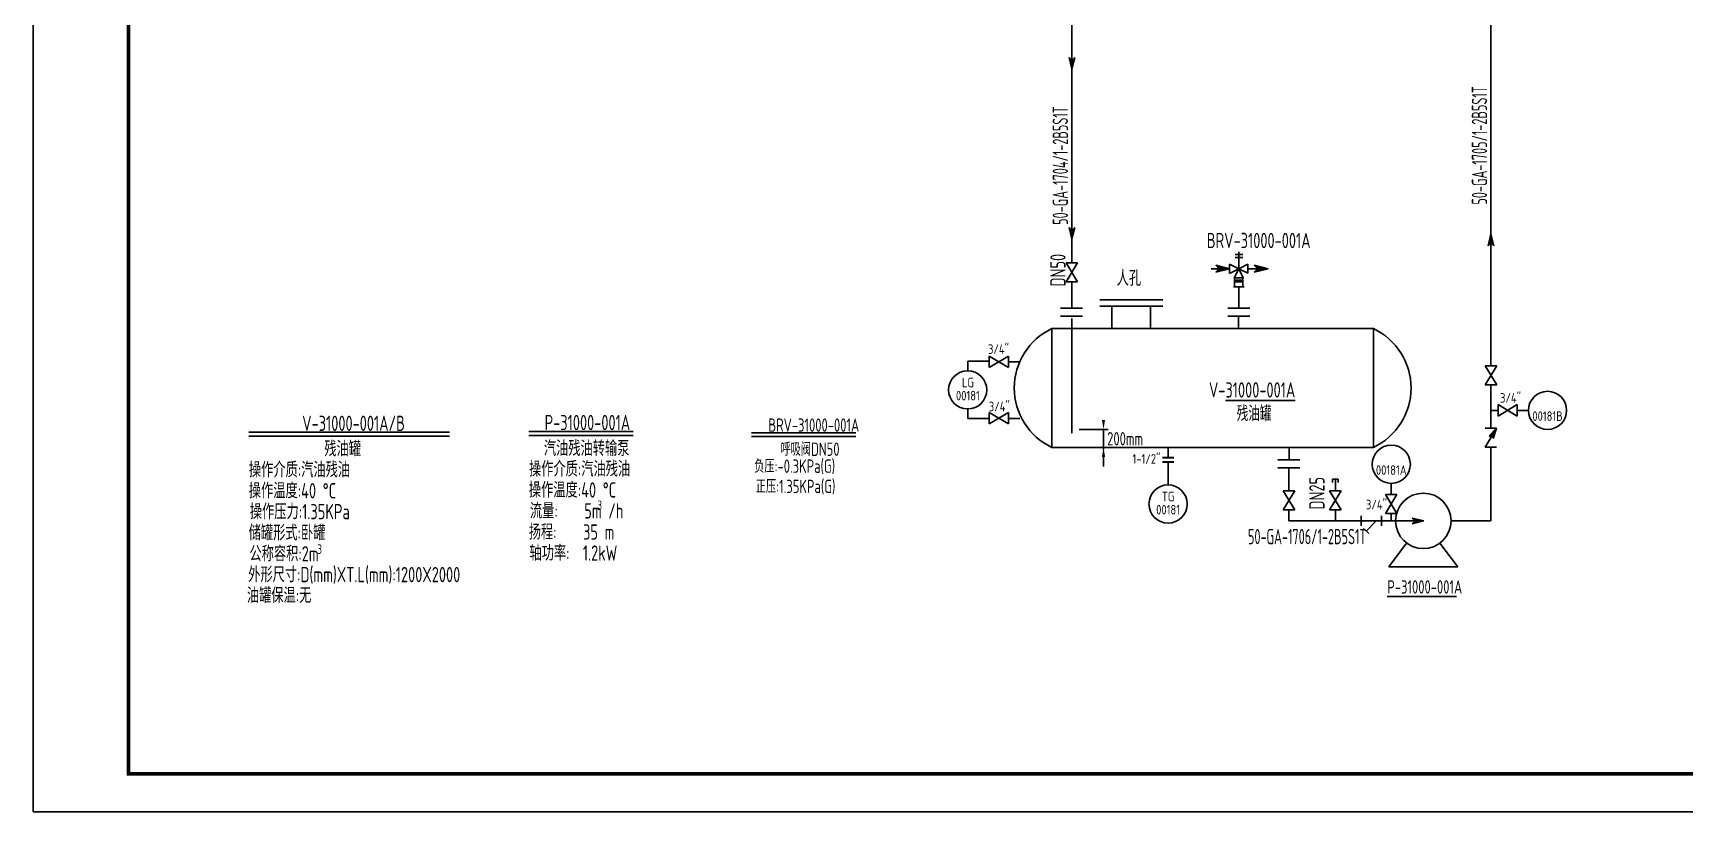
# Model space of a CAD drawing. Extents: x 24843 to 27502, y -10108 to -7552.
# Drawn here: x 26660.6 to 27093, y -8428.7 to -8224.8 of the extents above; entities that cross this region are included whole.
import ezdxf
from ezdxf.enums import TextEntityAlignment as Align

# ---------------------------------------------------------------- set-up
doc = ezdxf.new("R2010")
doc.units = 0
for name, pattern in [('CONTINOUS', [0]), ('DASHED2', [9.525, 6.35, -3.175]), ('HIDDEN', [0.375, 0.25, -0.125])]:
    doc.linetypes.add(name, pattern=pattern)
doc.layers.get('0').update_dxf_attribs({"linetype": 'CONTINUOUS'})
for name, color, linetype in [('ASHADE', 7, 'CONTINUOUS'), ('EQP', 3, 'CONTINUOUS'), ('GREEN', 7, 'CONTINUOUS'), ('INS', 2, 'CONTINUOUS'), ('INST', 4, 'CONTINUOUS'), ('pile', 7, 'CONTINUOUS'), ('WIDE', 7, 'CONTINUOUS'), ('污油罐', 7, 'CONTINUOUS'), ('流程', 7, 'CONTINUOUS')]:
    doc.layers.add(name, color=color, linetype=linetype)
doc.layers.add('收发球筒', color=3, linetype='CONTINUOUS', lineweight=25)
doc.styles.add('HZ', font='ascii', dxfattribs={"width": 0.65, "bigfont": 'hztxt'})
doc.styles.add('LY', font='ascii.shx', dxfattribs={"width": 0.8, "bigfont": 'lytxt.shx'})
doc.styles.add('LYTXT', font='ascii.shx', dxfattribs={"width": 0.8, "height": 4, "bigfont": 'LYTXT.shx'})
doc.styles.add('YKCAD', font='isocpeur.ttf', dxfattribs={"width": 0.8, "height": 0.125})

# ---------------------------------------------------------------- blocks, each defined once
blk = doc.blocks.new('*X3')
at = {"color": 0, "linetype": 'Continuous'}
for p, q in [((62.27, 55.73), (62.28, 55.74)), ((62.39, 54.28), (62.34, 54.34)), ((62.36, 55.64), (62.42, 55.71)), ((63.52, 54.57), (62.37, 55.72)), ((62.53, 54.32), (62.42, 54.42)), ((62.43, 54.29), (63.56, 55.42)), ((62.45, 55.55), (62.57, 55.67)), ((62.67, 54.36), (62.51, 54.51)), ((62.54, 55.46), (62.71, 55.64)), ((63.66, 54.6), (62.6, 55.66)), ((62.81, 54.39), (62.6, 54.6)), ((62.62, 55.38), (62.85, 55.6)), ((62.66, 54.35), (63.7, 55.39)), ((62.95, 54.43), (62.69, 54.69)), ((62.71, 55.29), (62.99, 55.57)), ((63.1, 54.46), (62.78, 54.78)), ((62.8, 55.2), (63.13, 55.53)), ((63.8, 54.64), (62.84, 55.6)), ((63.24, 54.5), (62.87, 54.87)), ((62.89, 55.11), (63.27, 55.49)), ((62.9, 54.41), (63.84, 55.35)), ((63.38, 54.53), (62.96, 54.96)), ((62.98, 55.02), (63.41, 55.46)), ((63.94, 54.67), (63.07, 55.54)), ((63.13, 54.47), (63.98, 55.32)), ((64.09, 54.71), (63.31, 55.49)), ((63.37, 54.53), (64.12, 55.28)), ((64.23, 54.74), (63.54, 55.43)), ((63.6, 54.59), (64.26, 55.25)), ((64.37, 54.78), (63.78, 55.37)), ((63.84, 54.65), (64.4, 55.21)), ((64.51, 54.81), (64.02, 55.31)), ((64.08, 54.71), (64.55, 55.18)), ((64.65, 54.85), (64.25, 55.25)), ((64.31, 54.77), (64.69, 55.14)), ((64.79, 54.89), (64.49, 55.19)), ((64.55, 54.82), (64.83, 55.11)), ((64.93, 54.92), (64.72, 55.13)), ((64.78, 54.88), (64.97, 55.07)), ((65.08, 54.96), (64.96, 55.07)), ((65.02, 54.94), (65.11, 55.03)), ((65.22, 54.99), (65.19, 55.01))]:
    blk.add_line(p, q, dxfattribs=at)
blk = doc.blocks.new('SARROW')
at = {"layer": 'GREEN', "color": 3, "linetype": 'Continuous'}
for p, q in [((-0.75, 0.75), (2.25, 0)), ((0, 0), (-0.75, 0.75)), ((2.25, 0), (-0.75, -0.75)), ((-0.75, -0.75), (0, 0))]:
    blk.add_line(p, q, dxfattribs=at)
blk.add_blockref('*X3', (-63, -55), dxfattribs=at)
blk = doc.blocks.new('VALVE')
at = {"layer": 'GREEN', "color": 3, "linetype": 'Continuous'}
for p, q in [((5, 1.5), (0, -1.5)), ((0, 1.5), (5, -1.5)), ((0, -1.5), (0, 1.5)), ((5, -1.5), (5, 1.5))]:
    blk.add_line(p, q, dxfattribs=at)
blk = doc.blocks.new('safval')
at = {"layer": 'GREEN', "color": 3, "linetype": 'Continuous'}
for p, q in [((3, 0), (3, 5.5)), ((0, -1.5), (0, 1.5)), ((0, 1.5), (3, 0)), ((3, 0), (0, -1.5)), ((0, -1.5), (3, 0)), ((1.5, -3), (3, 0)), ((1.65, 4.7), (4.15, 4.7)), ((1.65, 3.7), (4.15, 3.7)), ((3, 0), (4.5, -3)), ((4.5, -3), (1.5, -3))]:
    blk.add_line(p, q, dxfattribs=at)
blk = doc.blocks.new('BG1')
at = {"color": 3, "linetype": 'Continuous'}
for p, q in [((0, 0), (-1.5, 3)), ((-1.5, 3), (1.5, 3)), ((1.5, 3), (0, 0))]:
    blk.add_line(p, q, dxfattribs=at)
blk = doc.blocks.new('SVALVE')
at = {"layer": 'GREEN', "color": 3, "linetype": 'Continuous'}
for p, q in [((0, 1.5), (5, -1.5)), ((0, -1.5), (0, 1.5)), ((5, -1.5), (5, 1.5))]:
    blk.add_line(p, q, dxfattribs=at)
blk = doc.blocks.new('A$C5865772C')
at = {"layer": 'ASHADE', "color": 3, "linetype": 'Continuous', "ltscale": 2, "rotation": 90}
blk.add_blockref('SVALVE', (1.5, 0), dxfattribs=at)
blk = doc.blocks.new('LC311')
for p, q in [((-2.5, 1.5), (2.5, -1.5)), ((-2.5, -1.5), (2.5, 1.5)), ((-2.5, 1.5), (-2.5, -1.5)), ((2.5, -1.5), (2.5, 1.5))]:
    blk.add_line(p, q)
blk.add_lwpolyline([(-2.5, 1.5), (-2.5, 1.5), (-2.5, 1.5), (-2.5, 1.5)], close=True)
blk = doc.blocks.new('A$C0E0676A3')
at = {"linetype": 'HIDDEN'}
blk.add_blockref('LC311', (2.5, 1.5), dxfattribs=at)
blk = doc.blocks.new('*U69')
for p, q in [((-0.399, 0.749), (-0.681, 0.749)), ((-0.681, 0.749), (-0.681, 0.749)), ((-0.681, 0.749), (-0.681, 0.625)), ((-0.148, 0.743), (0, 0.743)), ((-0.681, 0.002), (-0.681, 0.125)), ((-0.399, 0.002), (-0.681, 0.002)), ((-0.148, 0), (0, 0))]:
    blk.add_line(p, q)
blk.add_circle((-0.681, 0.375), 0.25)
at = {"xscale": -0.05000000000000004, "yscale": 0.05000000000000004, "zscale": 0.05000000000000004}
blk.add_blockref('A$C0E0676A3', (-0.148, 0.668), dxfattribs=at)
at = {"xscale": 0.05000000000000004, "yscale": 0.05000000000000004, "zscale": 0.05000000000000004, "rotation": 180}
blk.add_blockref('A$C0E0676A3', (-0.148, 0.08), dxfattribs=at)
at = {"style": 'YKCAD', "width": 0.8, "flags": 8}
for tag, p in [('IA105', (-0.278, 0.846)), ('IA100', (-0.678, 0.409)), ('IA106', (-0.267, 0.094))]:
    blk.add_attdef(tag, text='', height=0.125, dxfattribs=at).set_placement(p, align=Align.CENTER)
at = {"style": 'YKCAD', "width": 0.8}
blk.add_attdef('IA101', text='', height=0.125, dxfattribs=at).set_placement((-0.678, 0.237), align=Align.CENTER)
at = {"style": 'YKCAD', "width": 0.95}
for tag, p, flags in [('IA102', (-0.772, 0.073), 3), ('IA103', (-0.772, 0.01), 1), ('IA104', (-0.772, -0.052), 1)]:
    blk.add_attdef(tag, p, '', height=0.05, dxfattribs=dict(at, flags=flags))
blk = doc.blocks.new('*U70')
for p, q in [((0, 0), (0, -0.123)), ((0, -0.491), (0, -0.203)), ((0, -0.459), (0, -0.402))]:
    blk.add_line(p, q)
at = {"const_width": 0.025}
for points in [[(-0.074, -0.192), (-0.074, -0.192), (0.076, -0.192)], [(0.076, -0.135), (-0.074, -0.135)]]:
    blk.add_lwpolyline(points, dxfattribs=at)
blk.add_circle((0, -0.741), 0.25)
at = {"style": 'YKCAD', "width": 0.8}
blk.add_text('1-1/2"', height=0.125, dxfattribs=at).set_placement((-0.466, -0.213))
at = {"style": 'YKCAD', "width": 0.8, "flags": 8}
blk.add_attdef('IA100', text='', height=0.125, dxfattribs=at).set_placement((0.001, -0.705), align=Align.CENTER)
at = {"style": 'YKCAD', "width": 0.8}
blk.add_attdef('IA101', text='', height=0.125, dxfattribs=at).set_placement((0.001, -0.877), align=Align.CENTER)
at = {"style": 'YKCAD', "width": 0.95}
for tag, p, flags in [('IA102', (-0.093, -0.928), 3), ('IA103', (-0.093, -0.991), 1), ('IA104', (-0.093, -1.053), 1)]:
    blk.add_attdef(tag, p, '', height=0.05, dxfattribs=dict(at, flags=flags))
blk = doc.blocks.new('*U28')
for p, q in [((0, 0.491), (0, 0.345)), ((0, 0.459), (0, 0.402)), ((0, 0), (0, 0.095))]:
    blk.add_line(p, q)
blk.add_circle((0, 0.741), 0.25)
at = {"linetype": 'HIDDEN', "xscale": 0.04999999999999982, "yscale": 0.04999999999999982, "zscale": 0.04999999999999982, "rotation": 270}
blk.add_blockref('LC311', (-0.001, 0.22), dxfattribs=at)
at = {"style": 'YKCAD', "width": 0.8}
blk.add_text('3/4"', height=0.125, dxfattribs=at).set_placement((-0.331, 0.151))
at = {"style": 'YKCAD', "width": 0.8, "flags": 10}
blk.add_attdef('IA100', text='', height=0.125, dxfattribs=at).set_placement((0.001, 0.775), align=Align.CENTER)
at = {"style": 'YKCAD', "width": 0.8}
blk.add_attdef('IA101', text='', height=0.125, dxfattribs=at).set_placement((0.001, 0.603), align=Align.CENTER)
at = {"style": 'YKCAD', "width": 0.95}
for tag, p, flags in [('IA102', (-0.093, 0.552), 3), ('IA103', (-0.093, 0.489), 1), ('IA104', (-0.093, 0.427), 1)]:
    blk.add_attdef(tag, p, '', height=0.05, dxfattribs=dict(at, flags=flags))
blk = doc.blocks.new('*U71')
for p, q in [((0, 0), (0.095, 0)), ((0.491, 0), (0.345, 0)), ((0.459, 0), (0.402, 0))]:
    blk.add_line(p, q)
blk.add_circle((0.741, 0), 0.25)
at = {"linetype": 'HIDDEN', "xscale": 0.04999999999999982, "yscale": 0.04999999999999982, "zscale": 0.04999999999999982, "rotation": 180}
blk.add_blockref('LC311', (0.22, 0.001), dxfattribs=at)
at = {"style": 'YKCAD', "width": 0.8}
blk.add_text('3/4"', height=0.125, dxfattribs=at).set_placement((0.119, 0.101))
at = {"style": 'YKCAD', "width": 0.8, "flags": 10}
blk.add_attdef('IA100', text='', height=0.125, dxfattribs=at).set_placement((0.741, 0.035), align=Align.CENTER)
at = {"style": 'YKCAD', "width": 0.8}
blk.add_attdef('IA101', text='', height=0.125, dxfattribs=at).set_placement((0.741, -0.137), align=Align.CENTER)
at = {"style": 'YKCAD', "width": 0.95}
for tag, p, flags in [('IA102', (0.647, -0.188), 3), ('IA103', (0.647, -0.251), 1), ('IA104', (0.647, -0.313), 1)]:
    blk.add_attdef(tag, p, '', height=0.05, dxfattribs=dict(at, flags=flags))

msp = doc.modelspace()

# ---------------------------------------------------------------- hatches: boundary and pattern name
at = {"layer": 'pile', "linetype": 'CONTINOUS'}
for points in [[(27043.74, -8328.24), (27041.77, -8330.3), (27042.31, -8330.62)], [(27043.74, -8328.24), (27042.85, -8330.95), (27042.31, -8330.62)]]:
    msp.add_hatch(color=3, dxfattribs=at).paths.add_polyline_path(points)

# ---------------------------------------------------------------- linework, layer by layer
at = {"color": 3, "linetype": 'Continuous'}
for p, q in [((26932.56, -8009.87), (26932.56, -8284.96)), ((26932.56, -8296.84), (26932.56, -8289.96)), ((26932.56, -8299.59), (26932.56, -8329.53)), ((26717.1, -8330.35), (26769.61, -8330.35)), ((26790.41, -8330.15), (26817.71, -8330.15)), ((26848.73, -8330.45), (26875.98, -8330.45)), ((26934.45, -8328.59), (26942.09, -8328.59)), ((26940.84, -8328.59), (26940.84, -8333.3)), ((26940.84, -8333.86), (26940.84, -8331.36)), ((26940.84, -8335.8), (26940.84, -8338.29)), ((27015.09, -8372.32), (27033.27, -8372.32))]:
    msp.add_line(p, q, dxfattribs=at)
at = {"color": 6, "linetype": 'Continuous'}
for p, q in [((27042.25, -8214.79), (27042.25, -8311.91)), ((26976.27, -8291.24), (26976.27, -8296.84)), ((27042.25, -8316.91), (27042.25, -8328.24)), ((27042.25, -8333.24), (27042.25, -8352.53)), ((26989.39, -8338.67), (26989.39, -8344.65)), ((26989.39, -8349.65), (26989.39, -8352.53)), ((26989.39, -8352.53), (27024.65, -8352.53)), ((27031.8, -8352.53), (27042.25, -8352.53))]:
    msp.add_line(p, q, dxfattribs=at)
at = {"color": 4}
for p, q in [((26976.19, -8298.94), (26976.19, -8302.21)), ((26989.47, -8336.57), (26989.47, -8333.3))]:
    msp.add_line(p, q, dxfattribs=at)
at = {"color": 1, "linetype": 'Continuous'}
for p, q in [((26717.1, -8329.35), (26769.61, -8329.35)), ((26790.41, -8329.15), (26817.71, -8329.15)), ((26848.73, -8329.45), (26875.98, -8329.45))]:
    msp.add_line(p, q, dxfattribs=at)
at = {"color": 3}
msp.add_line((27000.8, -8341.65), (27002.24, -8341.65), dxfattribs=at)
at = {"color": 6, "linetype": 'CONTINOUS'}
msp.add_line((27001.52, -8344.65), (27001.52, -8341.65), dxfattribs=at)
at = {"color": 6}
msp.add_line((27001.52, -8349.65), (27001.52, -8352.53), dxfattribs=at)
msp.add_lwpolyline([(26660.64, -8428.74), (27501.64, -8428.74), (27501.64, -7834.74), (26660.64, -7834.74)], close=True)
at = {"const_width": 1}
msp.add_lwpolyline([(26685.64, -8418.74), (27491.64, -8418.74), (27491.64, -7844.74), (26685.64, -7844.74)], close=True, dxfattribs=at)
at = {"color": 3, "linetype": 'Continuous'}
for points in [[(26940.42, -8326.09), (26941.25, -8326.09), (26940.84, -8328.59)], [(26940.42, -8335.8), (26941.25, -8335.8), (26940.84, -8333.3)]]:
    msp.add_solid(points, dxfattribs=at)
at = {"layer": 'EQP'}
for p, q in [((27020.18, -8358.34), (27015.54, -8364.53)), ((27033.54, -8364.53), (27028.9, -8358.34)), ((27015.54, -8364.53), (27033.54, -8364.53))]:
    msp.add_line(p, q, dxfattribs=at)
for points in [[(26935.37, -8296.84), (26929.61, -8296.84)], [(26979.15, -8296.84), (26973.39, -8296.84)], [(26935.37, -8298.94), (26929.61, -8298.94)], [(26979.15, -8298.94), (26973.39, -8298.94)], [(26986.51, -8336.57), (26992.27, -8336.57)], [(26986.51, -8338.67), (26992.27, -8338.67)]]:
    msp.add_lwpolyline(points, dxfattribs=at)
msp.add_circle((27024.54, -8352.53), 7.26, dxfattribs=at)
at = {"layer": 'INS', "color": 3}
for points in [[(27008.24, -8351.19), (27008.24, -8353.87)], [(27013.59, -8352.53), (27008.24, -8352.53)], [(27012.25, -8352.53), (27009.58, -8355.2)], [(27013.59, -8351.19), (27013.59, -8353.87)], [(27008.91, -8354.53), (27010.25, -8355.87)]]:
    msp.add_lwpolyline(points, dxfattribs=at)
at = {"layer": 'pile', "color": 3, "linetype": 'CONTINOUS'}
for p, q in [((27043.74, -8328.24), (27041.77, -8330.3)), ((27041.77, -8330.3), (27042.31, -8330.62)), ((27043.74, -8328.24), (27042.85, -8330.95))]:
    msp.add_line(p, q, dxfattribs=at)
at = {"layer": 'WIDE', "color": 6, "linetype": 'Continuous'}
for p, q in [((26973.83, -8286.52), (26969.05, -8286.52)), ((26978.63, -8286.52), (26983.84, -8286.52))]:
    msp.add_line(p, q, dxfattribs=at)
at = {"layer": 'WIDE', "color": 3, "linetype": 'Continuous'}
for p, q in [((26977.65, -8291.24), (26974.89, -8291.24)), ((26975.14, -8288.93), (26975.14, -8291.24)), ((26977.31, -8289.96), (26975.14, -8289.96)), ((26977.31, -8289.47), (26975.15, -8289.47)), ((26977.32, -8288.93), (26977.32, -8291.24)), ((27000.8, -8341.65), (27000.8, -8342.46)), ((27002.24, -8341.65), (27002.24, -8342.49))]:
    msp.add_line(p, q, dxfattribs=at)
at = {"layer": '污油罐', "color": 3}
for p, q in [((26956.35, -8294.65), (26939.91, -8294.65)), ((26956.35, -8296.33), (26939.91, -8296.33)), ((26943.04, -8296.33), (26943.04, -8302.21)), ((26953.12, -8302.21), (26953.12, -8296.33)), ((26927.33, -8302.21), (26927.33, -8333.3)), ((27011.47, -8302.21), (26927.33, -8302.21)), ((27011.47, -8333.3), (27011.47, -8302.21)), ((26927.33, -8333.3), (27011.47, -8333.3))]:
    msp.add_line(p, q, dxfattribs=at)
at = {"layer": '污油罐', "color": 7}
msp.add_line((27011.47, -8302.21), (26927.33, -8302.21), dxfattribs=at)
at = {"layer": '污油罐', "color": 3}
for centre, start, end in [((26934.65, -8317.75), 115.1933, 244.8067), ((27004.16, -8317.75), 295.1933, 64.8067)]:
    msp.add_arc(centre, 17.18, start, end, dxfattribs=at)

# ---------------------------------------------------------------- block references
at = {"color": 6, "linetype": 'Continuous', "rotation": 270}
msp.add_blockref('SARROW', (26932.56, -8276.45), dxfattribs=at)
at = {"color": 3, "linetype": 'Continuous'}
for name, p, xscale, yscale, zscale in [('safval', (26978.63, -8286.52), -0.8000000000001819, 0.7999999999992724, 0.8), ('SARROW', (26981.21, -8286.52), 1.199999999999818, 1.199999999999818, 1.199999999999818)]:
    msp.add_blockref(name, p, dxfattribs=dict(at, xscale=xscale, yscale=yscale, zscale=zscale))
at = {"color": 3, "linetype": 'Continuous', "xscale": -1, "rotation": 90}
msp.add_blockref('VALVE', (26932.56, -8284.96), dxfattribs=at)
at = {"color": 3, "linetype": 'Continuous'}
for name, p, xscale, yscale, zscale, rotation in [('SARROW', (26971.14, -8286.52), -1.199999999999818, 1.200000000000728, 1.2, 180), ('BG1', (26976.23, -8286.53), -0.7999999999992724, 0.7999999999992724, 0.8, 90)]:
    msp.add_blockref(name, p, dxfattribs=dict(at, xscale=xscale, yscale=yscale, zscale=zscale, rotation=rotation))
at = {"linetype": 'DASHED2', "rotation": 270}
msp.add_blockref('VALVE', (27042.25, -8311.91), dxfattribs=at)
at = {"color": 3, "xscale": -1, "rotation": 90}
for p in [(26989.39, -8344.65), (27001.52, -8344.65)]:
    msp.add_blockref('VALVE', p, dxfattribs=at)
at = {"color": 3, "linetype": 'Continuous'}
msp.add_blockref('SARROW', (27022.4, -8352.53), dxfattribs=at)
at = {"layer": 'ASHADE', "color": 3, "linetype": 'Continuous', "rotation": 270}
msp.add_blockref('SARROW', (26932.56, -8231.96), dxfattribs=at)
at = {"layer": 'ASHADE', "color": 2, "linetype": 'Continuous', "xscale": -1, "rotation": 270}
msp.add_blockref('SARROW', (27042.25, -8279.75), dxfattribs=at)
at = {"layer": 'ASHADE', "color": 3, "linetype": 'CONTINOUS'}
msp.add_blockref('A$C5865772C', (27040.74, -8333.24), dxfattribs=at)
at = {"layer": 'INST'}
ref = msp.add_blockref('*U69', (26918.91, -8325.73), dxfattribs=dict(at, xscale=20, yscale=20, zscale=20))
ref.add_attrib('IA100', 'LG', dxfattribs={"layer": '0', "height": 2.5, "style": 'YKCAD', "width": 0.8}).set_placement((26905.35, -8317.55), align=Align.CENTER)
ref.add_attrib('IA101', '00181', dxfattribs={"layer": '0', "height": 2.5, "style": 'YKCAD', "width": 0.8}).set_placement((26905.35, -8320.99), align=Align.CENTER)
ref.add_attrib('IA106', '3/4"', dxfattribs={"layer": '0', "height": 2.5, "style": 'YKCAD', "width": 0.8}).set_placement((26913.57, -8323.85), align=Align.CENTER)
ref.add_attrib('IA105', '3/4"', dxfattribs={"layer": '0', "height": 2.5, "style": 'YKCAD', "width": 0.8}).set_placement((26913.36, -8308.82), align=Align.CENTER)
ref = msp.add_blockref('*U71', (27042.25, -8323.61), dxfattribs=dict(at, xscale=20, yscale=20, zscale=20))
ref.add_attrib('IA101', '00181B', dxfattribs={"layer": '0', "height": 2.5, "style": 'YKCAD', "width": 0.8}).set_placement((27057.07, -8326.36), align=Align.CENTER)
ref = msp.add_blockref('*U70', (26957.74, -8333.3), dxfattribs=dict(at, xscale=20, yscale=20, zscale=20))
ref.add_attrib('IA100', 'TG', dxfattribs={"layer": '0', "height": 2.5, "style": 'YKCAD', "width": 0.8}).set_placement((26957.75, -8347.41), align=Align.CENTER)
ref.add_attrib('IA101', '00181', dxfattribs={"layer": '0', "height": 2.5, "style": 'YKCAD', "width": 0.8}).set_placement((26957.75, -8350.85), align=Align.CENTER)
ref = msp.add_blockref('*U28', (27016.16, -8352.53), dxfattribs=dict(at, xscale=20, yscale=20, zscale=20))
ref.add_attrib('IA101', '00181A', dxfattribs={"layer": '0', "height": 2.5, "style": 'YKCAD', "width": 0.8}).set_placement((27016.17, -8340.48), align=Align.CENTER)

# ---------------------------------------------------------------- texts
at = {"color": 3, "linetype": 'Continuous', "lineweight": 25, "style": 'HZ', "width": 0.68}
for s, rotation, p in [('50-GA-1705/1-2B5S1T', 90.0266, (27041.24, -8254.23)), ('50-GA-1704/1-2B5S1T', 90.0266, (26931.54, -8259.51)), ('50-GA-1706/1-2B5S1T', 0.0266, (26994.16, -8358.65))]:
    msp.add_text(s, height=4, rotation=rotation, dxfattribs=at).set_placement(p, align=Align.CENTER)
at = {"linetype": 'Continuous', "lineweight": 25, "style": 'LY', "width": 0.8}
for s, p in [('V-%%U31000-001A', (26979.74, -8320.25)), ('残油罐', (26980.24, -8326.44))]:
    msp.add_text(s, height=4, dxfattribs=at).set_placement(p, align=Align.CENTER)
at = {"color": 3, "lineweight": 35, "style": 'LYTXT', "width": 0.8}
for s, p in [('BRV-31000-001A', (26853.11, -8329.21)), ('      呼吸阀DN50', (26847.18, -8335.52)), ('负压:-0.3KPa(G)', (26849.42, -8339.96)), ('正压:1.35KPa(G)', (26849.83, -8345.26))]:
    msp.add_text(s, height=3.5, dxfattribs=at).set_placement(p)
at = {"color": 4, "linetype": 'Continuous', "lineweight": 25, "style": 'LYTXT', "width": 0.8}
msp.add_text('200mm', height=3.5, dxfattribs=at).set_placement((26941.8, -8332.78))
at = {"color": 3, "style": 'LYTXT', "width": 0.8}
msp.add_text('P-31000-001A', height=3.5, dxfattribs=at).set_placement((27015.13, -8371.58))
at = {"layer": '收发球筒', "linetype": 'Continuous', "lineweight": 35, "style": 'HZ', "width": 0.8}
for s, height, p in [('BRV-31000-001A', 4, (26967.86, -8281.13)), ('人孔', 4, (26944.29, -8291.01)), ('V-31000-001A/B', 4, (26731.1, -8328.99)), ('P-31000-001A', 4, (26794.55, -8328.79)), ('残油罐', 4, (26736.87, -8335.67)), ('汽油残油转输泵 ', 4, (26794.34, -8335.56)), ('操作介质:汽油残油', 4, (26717.14, -8341.15)), ('操作介质:汽油残油', 4, (26790.45, -8340.95)), ('操作温度:40 %%DC', 4, (26790.42, -8346.44)), ('3', 2.5, (26735.05, -8361.17))]:
    msp.add_text(s, height=height, dxfattribs=at).set_placement(p)
at = {"layer": '收发球筒', "color": 3, "linetype": 'Continuous', "lineweight": 35, "style": 'HZ', "width": 0.8}
for s, height, p in [('操作温度:40 %%DC', 4, (26717.12, -8346.64)), ('操作压力:1.35KPa', 4, (26717.39, -8352.12)), ('流量:    5m /h', 4, (26790.7, -8351.92)), ('3', 2.5, (26808.37, -8349.71)), ('储罐形式:卧罐', 4, (26717.09, -8357.65)), ('扬程:    35 m ', 4, (26790.39, -8357.45)), ('公称容积:2m', 4, (26717.29, -8363.15)), ('轴功率:  1.2kW', 4, (26790.59, -8362.95)), ('外形尺寸:D(mm)XT.L(mm):1200X2000', 4, (26716.96, -8368.6)), ('油罐保温:无', 4, (26716.62, -8374.04))]:
    msp.add_text(s, height=height, dxfattribs=at).set_placement(p)
at = {"layer": '流程', "color": 3, "style": 'HZ', "width": 0.8}
for s, p in [('DN50', (26930.9, -8291.16)), ('DN25', (26998.69, -8349.56))]:
    msp.add_text(s, height=4, rotation=90, dxfattribs=at).set_placement(p)

doc.saveas('drawing.dxf')
